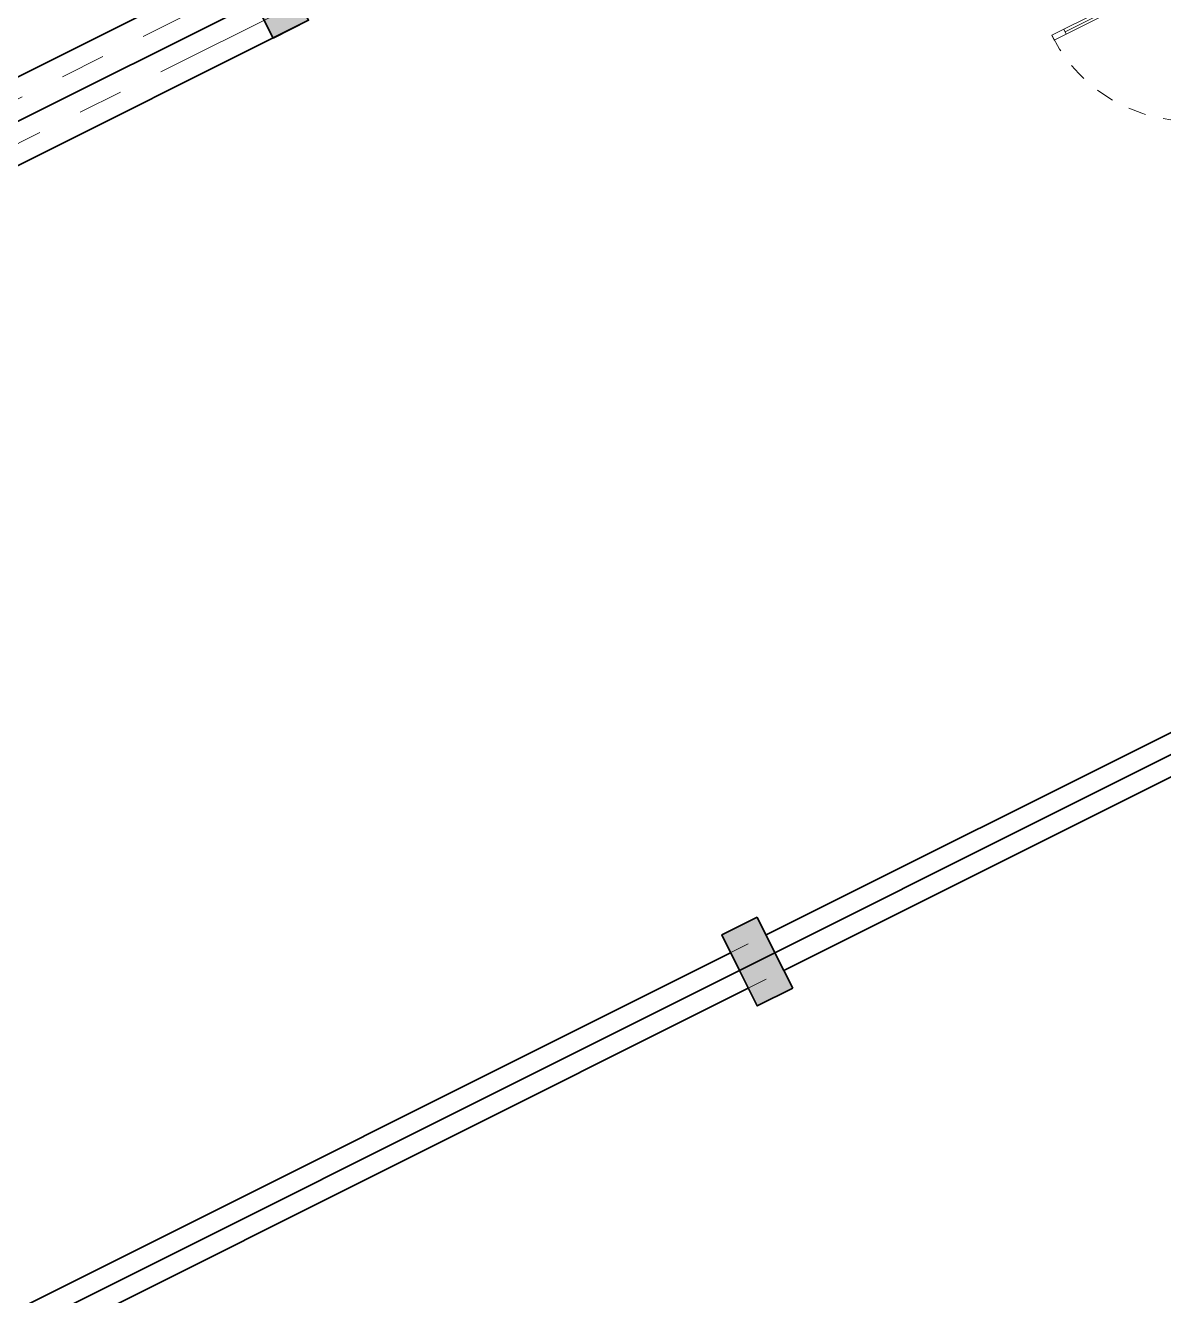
# Model space of a CAD drawing. Header units: millimetres. Extents: x 567980 to 569372, y 2065777 to 2066674.
# Drawn here: x 568786.77 to 568793.08, y 2066333.23 to 2066340.27 of the extents above; entities that cross this region are included whole.
import ezdxf

# ---------------------------------------------------------------- set-up
doc = ezdxf.new("R2010")
doc.units = ezdxf.units.MM
doc.linetypes.add('CENTER', pattern=[3, 1.5, -0.5, 0.5, -0.5])
doc.linetypes.add('HIDDEN2', pattern=[0.1875, 0.125, -0.0625])
for name, color, linetype, lineweight in [('A-COT VACH', 2, 'Continuous', 35), ('A-CUA', 25, 'Continuous', 5), ('A-TRUC', 250, 'CENTER', 5), ('A-TUONG', 255, 'Continuous', 35), ('boDnv', 54, 'Continuous', 25)]:
    doc.layers.add(name, color=color, linetype=linetype, lineweight=lineweight)
doc.layers.add('ChiaLo', color=128, linetype='CENTER')
doc.layers.add('LoLK', color=6, linetype='Continuous')

# ---------------------------------------------------------------- blocks, each defined once
blk = doc.blocks.new('NEN')
at = {"layer": 'ChiaLo', "ltscale": 5}
for points in [[(61.69651037734002, -45.74125448055565), (97.47148511209525, -27.84848544932902)], [(64.38042573141865, -51.10750068933703), (100.1554004660575, -33.2147316581104)]]:
    blk.add_lwpolyline(points, dxfattribs=at)
at = {"layer": 'LoLK'}
for points in [[(97.47148511197884, -27.84848544932902), (94.78756975801662, -22.48223924078047), (76.90008239494637, -31.42862375359982), (79.58399774937425, -36.79486996261403)], [(100.1554004661739, -33.21473165787756), (97.4714851124445, -27.84848544886336), (79.58399774937425, -36.79486996261403), (82.26791310345288, -42.16111617139541)], [(102.8393158199033, -38.58097786619328), (100.1554004662903, -33.21473165787756), (82.26791310322005, -42.16111617116258), (84.95182845788077, -47.52736238017678)]]:
    blk.add_lwpolyline(points, close=True, dxfattribs=at)
blk = doc.blocks.new('NEN K02')
at = {"layer": 'LoLK'}
for points in [[(-61.66771715460345, 20.00000000791624), (-61.6677171557676, 40.00000001862645), (-55.66771715553477, 40.00000001885928), (-55.66771715483628, 20.00000000791624)], [(-61.66771715460345, 20.00000000721775), (-61.66771715506911, 40.00000002002344), (-55.66771715530194, 40.0000000197906), (-55.66771715460345, 20.00000000745058)], [(-55.66771715413779, 40.00000001117587), (-61.66771715390496, 40.0000000114087), (-61.66771715506911, 20.00000001094304), (-55.66771715483628, 20.00000001094304)], [(-55.66771715506911, 20.00000000791624), (-55.66771715553477, 40.00000001885928), (-49.66771715506911, 40.00000001909211), (-49.66771715460345, 20.00000000814907)], [(-55.66771715437062, 20.00000000791624), (-55.66771715530194, 40.00000001955777), (-49.66771715506911, 40.00000001932494), (-49.66771715367213, 20.00000000814907)], [(-49.66771715413779, 40.00000001117587), (-55.66771715413779, 40.00000001164153), (-55.66771715483628, 20.00000001094304), (-49.66771715483628, 20.00000001094304)], [(-49.66771715437062, 20.0000000083819), (-49.66771715553477, 40.00000001885928), (-43.66771715553477, 40.00000001885928), (-43.66771715506911, 20.00000000814907)], [(-43.66771715506911, 20.00000000768341), (-43.6677171534393, 40.00000001885928), (-49.66771715367213, 40.00000001932494), (-49.66771715437062, 20.00000000745058)], [(-49.66771715460345, 20.00000000745058), (-43.66771715437062, 20.00000000698492), (-43.66771715437062, 29.00000000745058), (-43.66771715437062, 40.00000001955777), (-49.66771715390496, 40.00000001955777)], [(-43.66771715460345, 40.00000001117587), (-49.66771715413779, 40.0000000114087), (-49.66771715483628, 20.00000001071021), (-43.66771715460345, 20.00000001117587)]]:
    blk.add_lwpolyline(points, close=True, dxfattribs=at)
blk = doc.blocks.new('cot 220')
at = {"layer": 'A-COT VACH'}
h = blk.add_hatch(color=256, dxfattribs=at)
h.dxf.hatch_style = 1
h.paths.add_polyline_path([(110.0000037951395, 109.9999999980937), (-109.9999962048605, 109.9999999980937), (-109.9999962048605, -110.0000000019063), (110.0000037951395, -110.0000000019063)])
blk.add_lwpolyline([(-109.9999962048605, -110.0000000019063), (110.0000037951395, -110.0000000019063), (110.0000037951395, 109.9999999980937), (-109.9999962048605, 109.9999999980937)], close=True, dxfattribs=at)
blk = doc.blocks.new('*U305')
for p, q in [((89.99999999999977, -100.0000000000003), (50, -100.0000000000002)), ((69.99999999999977, -100.0000000000002), (69.99999999999777, -1049.99999999752)), ((2309.999999995038, -100.0000000000036), (2349.999999995038, -100.0000000000038)), ((2329.999999995038, -100.0000000000037), (2329.999999995037, -1049.999999997523)), ((89.99999999999777, -1049.99999999752), (49.99999999999778, -1049.99999999752)), ((2309.999999995037, -1049.999999997523), (2349.999999995037, -1049.999999997523))]:
    blk.add_line(p, q)
for points in [[(2.067033413120839e-13, 133.3333333333338), (60.00000000000043, 133.3333333333336), (60.00000000000023, 39.99999999999983), (50.00000000000023, 39.99999999999986), (50, -1.13686837721616e-13), (0, 0)], [(2399.999999995039, 133.3333333333299), (2339.999999995039, 133.3333333333302), (2339.999999995039, 39.99999999999618), (2349.999999995039, 39.99999999999615), (2349.999999995039, -3.857601107227621e-12), (2399.999999995039, -3.999709654379641e-12)], [(50, -1.13686837721616e-13), (90, -2.273736754432321e-13), (89.99999999999754, -1149.99999999752), (49.99999999999778, -1149.99999999752)], [(2349.999999995039, -3.857601107227621e-12), (2309.999999995039, -3.715492560075601e-12), (2309.999999995037, -1149.999999997522), (2349.999999995037, -1149.999999997523)]]:
    blk.add_lwpolyline(points, close=True)
at = {"linetype": 'HIDDEN2'}
for centre, radius, start, end in [((49.99999999969573, 4.86714022619313e-10), 1149.999999998287, 270.0000392677513, 7.802421844452145e-15), ((2349.999999996896, 2.001691903135449e-09), 1149.999999999798, 180, 269.9999607322483)]:
    blk.add_arc(centre, radius, start, end, dxfattribs=at)
blk = doc.blocks.new('MBT1 A1')
at = {"layer": 'A-TRUC', "ltscale": 0.5}
for p, q in [((0.1100000001024455, -16.8899959998671), (0.1099999998696148, -2.109995999606326)), ((5.890000000363216, -16.8899959998671), (5.890000000130385, -2.109995999606326))]:
    blk.add_line(p, q, dxfattribs=at)
at = {"layer": 'A-TUONG'}
for p, q in [((0, -17.10999999986961), (0, -2)), ((6.000000000232831, -17.10999599960633), (6.000000000232831, -1.999999999767169)), ((5.890000000130385, -12.27999599976465), (5.890000000130385, -2.219995999941602)), ((0.2199999999720603, -12.49999599996954), (0.2199999999720603, -7.729995999950916)), ((5.890000000130385, -16.77999599976465), (5.890000000130385, -12.49999599996954))]:
    blk.add_line(p, q, dxfattribs=at)
blk.add_lwpolyline([(5.78000000002794, -12.49999599973671), (6.000000000232831, -12.49999599973671), (6, -12.27999599976465), (5.78000000026077, -12.27999599999748)], close=True, dxfattribs=at)
at = {"layer": 'A-COT VACH', "xscale": 0.001, "yscale": 0.001, "zscale": 0.001}
for p in [(0.1099999961443245, -12.38999999989755), (5.889999996405095, -12.38999999989755)]:
    blk.add_blockref('cot 220', p, dxfattribs=at)
at = {"layer": 'A-CUA', "extrusion": (0, 0, -1), "xscale": 0.0007500000000000045, "yscale": 0.0007500000000000045, "zscale": -0.0007500000000000046, "rotation": 179.9999363377021}
blk.add_blockref('*U305', (-2.100000072270632, -17.0099990000017), dxfattribs=at)
blk = doc.blocks.new('MBT1K02')
at = {"layer": 'LoLK'}
blk.add_blockref('NEN K02', (-4.656612873077393e-10, 0), dxfattribs=at)
at = {"layer": 'LoLK', "rotation": 180}
for p in [(-55.66771715553477, 20.00000001280569), (-43.66771715600044, 20.00000001280569)]:
    blk.add_blockref('MBT1 A1', p, dxfattribs=at)
at = {"layer": 'LoLK', "xscale": -1, "rotation": 180}
blk.add_blockref('MBT1 A1', (-55.66771715437062, 20.00000001280569), dxfattribs=at)

msp = doc.modelspace()

# ---------------------------------------------------------------- block references
at = {"layer": 'boDnv'}
msp.add_blockref('NEN', (568697.4807461541, 2066371.697269554), dxfattribs=at)

# ---------------------------------------------------------------- next in the draw order: block references
at = {"layer": 'LoLK', "rotation": 296.5718179020918}
msp.add_blockref('MBT1K02', (568784.0784966609, 2066276.168235795), dxfattribs=at)

doc.saveas('drawing.dxf')
